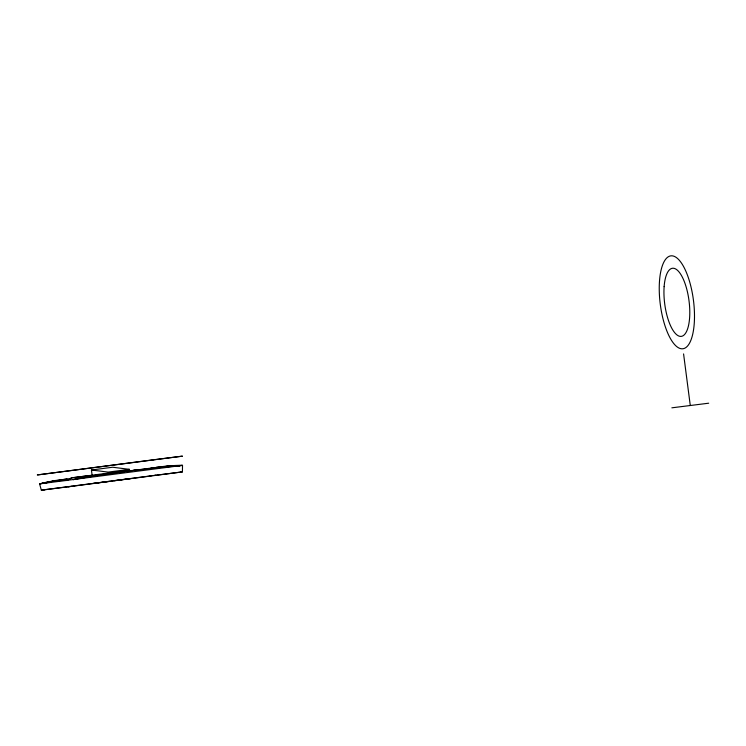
<?xml version="1.0" encoding="UTF-8"?>
<svg xmlns="http://www.w3.org/2000/svg" width="746" height="746" viewBox="0 0 746 746"><rect width="100%" height="100%" fill="white"/><g stroke="black" fill="none" stroke-linecap="round" stroke-linejoin="round"><path stroke-width="1.12" d="M180.672 472.125L182.425 471.892L182.518 465.373L178.909 465.821M69.108 486.681L41.338 490.159L39.585 483.884L53.619 481.207M55.773 480.76L67.019 478.951M182.518 465.373L39.585 483.884M41.338 490.159L43.091 489.935M92.159 475.603L91.432 470.008L112.646 467.238L129.384 469.337L129.655 471.407M129.384 469.337L108.179 472.106L91.432 470.008M129.524 470.372L70.898 477.934L87.105 475.911M80.885 477.142L84.345 476.685M86.657 476.386L90.126 475.939M132.872 470.353L135.185 470.055M42.261 490.038L44.592 489.73M44.098 489.796L150.16 475.948M73.612 486.103L181.502 472.013M149.918 475.985L152.175 475.687M71.597 486.364L73.854 486.075M69.527 486.634L71.765 486.345M153.573 475.51L155.578 475.249M68.194 486.802L70.199 486.541M150.972 468.012L153.135 467.742M156.38 467.332L167.188 465.98L182.248 465.401A695.626 248.157 82.6 0 0 170.834 465.83M671.866 407.82L708.7 403.204M154.655 475.37L182.425 471.892M93.175 483.427L109.382 481.394M114.38 480.657L130.597 478.624M138.653 469.598L140.919 469.598M683.578 353.912L690.283 405.516M164.633 466.679A695.626 248.157 82.6 0 1 168.764 466.064M42.839 483.455A1244.598 1162.706 82.9 0 1 47.399 482.634M70.786 478.568L66.571 480.508A695.626 248.157 82.6 0 0 39.864 483.856L54.579 480.592L70.786 478.568M83.104 476.974L73.229 479.65A1244.598 1162.706 82.9 0 1 179.273 465.802L161.677 466.716L83.104 476.974M152.977 459.844L37.3 474.941L182.453 456.151L152.977 459.844M659.511 280.897A46.83 16.701 82.6 0 0 682.907 348.755A46.83 16.701 82.6 0 0 688.222 277.298A46.83 16.701 82.6 0 0 659.511 280.897M664.136 286.604A34.344 12.253 82.6 0 0 681.303 336.371A34.344 12.253 82.6 0 0 685.192 283.974A34.344 12.253 82.6 0 0 664.136 286.604"/></g></svg>
